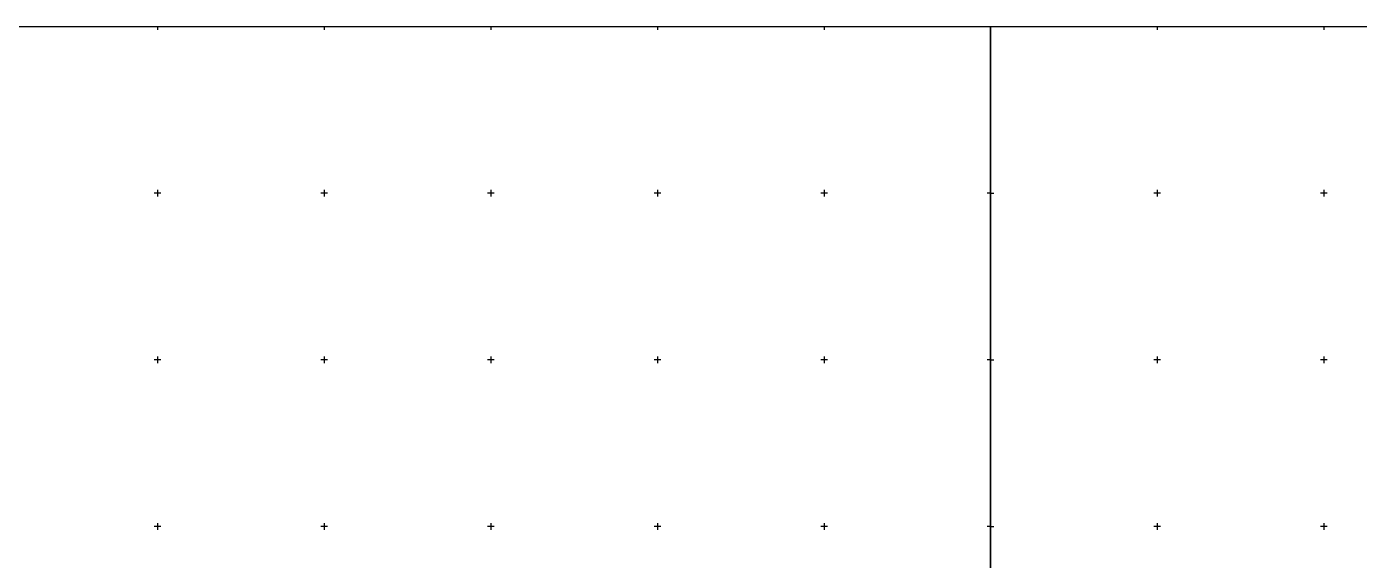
# Model space of a CAD drawing. Extents: x -743125 to -742188, y -1001500 to -1000750.
# Drawn here: x -742789.3 to -742389.3, y -1000910.2 to -1000750 of the extents above; entities that cross this region are included whole.
import ezdxf

# ---------------------------------------------------------------- set-up
doc = ezdxf.new("R2010")
doc.units = 0
doc.header["$MEASUREMENT"] = 0
doc.layers.add('57', color=7, linetype='CONTINUOUS')
doc.layers.add('60', color=7, linetype='CONTINUOUS')

msp = doc.modelspace()

# ---------------------------------------------------------------- linework, layer by layer
at = {"layer": '57', "color": 7, "linetype": 'Continuous'}
for points in [[(-742500, -1000750), (-742500, -1001000), (-742812.5, -1001000), (-742812.5, -1000750)], [(-742187.5, -1000750), (-742187.5, -1001000), (-742500, -1001000), (-742500, -1000750)]]:
    msp.add_lwpolyline(points, close=True, dxfattribs=at)
at = {"layer": '60', "color": 7, "linetype": 'Continuous'}
for p, q in [((-742750, -1000750), (-742750, -1000751)), ((-742700, -1000750), (-742700, -1000751)), ((-742650, -1000750), (-742650, -1000751)), ((-742600, -1000750), (-742600, -1000751)), ((-742550, -1000750), (-742550, -1000751)), ((-742450, -1000750), (-742450, -1000751)), ((-742400, -1000750), (-742400, -1000751)), ((-742749, -1000800), (-742751, -1000800)), ((-742750, -1000799), (-742750, -1000801)), ((-742699, -1000800), (-742701, -1000800)), ((-742700, -1000799), (-742700, -1000801)), ((-742649, -1000800), (-742651, -1000800)), ((-742650, -1000799), (-742650, -1000801)), ((-742599, -1000800), (-742601, -1000800)), ((-742600, -1000799), (-742600, -1000801)), ((-742549, -1000800), (-742551, -1000800)), ((-742550, -1000799), (-742550, -1000801)), ((-742500, -1000800), (-742501, -1000800)), ((-742500, -1000800), (-742499, -1000800)), ((-742449, -1000800), (-742451, -1000800)), ((-742450, -1000799), (-742450, -1000801)), ((-742399, -1000800), (-742401, -1000800)), ((-742400, -1000799), (-742400, -1000801)), ((-742749, -1000850), (-742751, -1000850)), ((-742750, -1000849), (-742750, -1000851)), ((-742699, -1000850), (-742701, -1000850)), ((-742700, -1000849), (-742700, -1000851)), ((-742649, -1000850), (-742651, -1000850)), ((-742650, -1000849), (-742650, -1000851)), ((-742599, -1000850), (-742601, -1000850)), ((-742600, -1000849), (-742600, -1000851)), ((-742549, -1000850), (-742551, -1000850)), ((-742550, -1000849), (-742550, -1000851)), ((-742500, -1000850), (-742501, -1000850)), ((-742500, -1000850), (-742499, -1000850)), ((-742449, -1000850), (-742451, -1000850)), ((-742450, -1000849), (-742450, -1000851)), ((-742399, -1000850), (-742401, -1000850)), ((-742400, -1000849), (-742400, -1000851)), ((-742749, -1000900), (-742751, -1000900)), ((-742750, -1000899), (-742750, -1000901)), ((-742699, -1000900), (-742701, -1000900)), ((-742700, -1000899), (-742700, -1000901)), ((-742649, -1000900), (-742651, -1000900)), ((-742650, -1000899), (-742650, -1000901)), ((-742599, -1000900), (-742601, -1000900)), ((-742600, -1000899), (-742600, -1000901)), ((-742549, -1000900), (-742551, -1000900)), ((-742550, -1000899), (-742550, -1000901)), ((-742500, -1000900), (-742501, -1000900)), ((-742500, -1000900), (-742499, -1000900)), ((-742449, -1000900), (-742451, -1000900)), ((-742450, -1000899), (-742450, -1000901)), ((-742399, -1000900), (-742401, -1000900)), ((-742400, -1000899), (-742400, -1000901))]:
    msp.add_line(p, q, dxfattribs=at)

doc.saveas('drawing.dxf')
